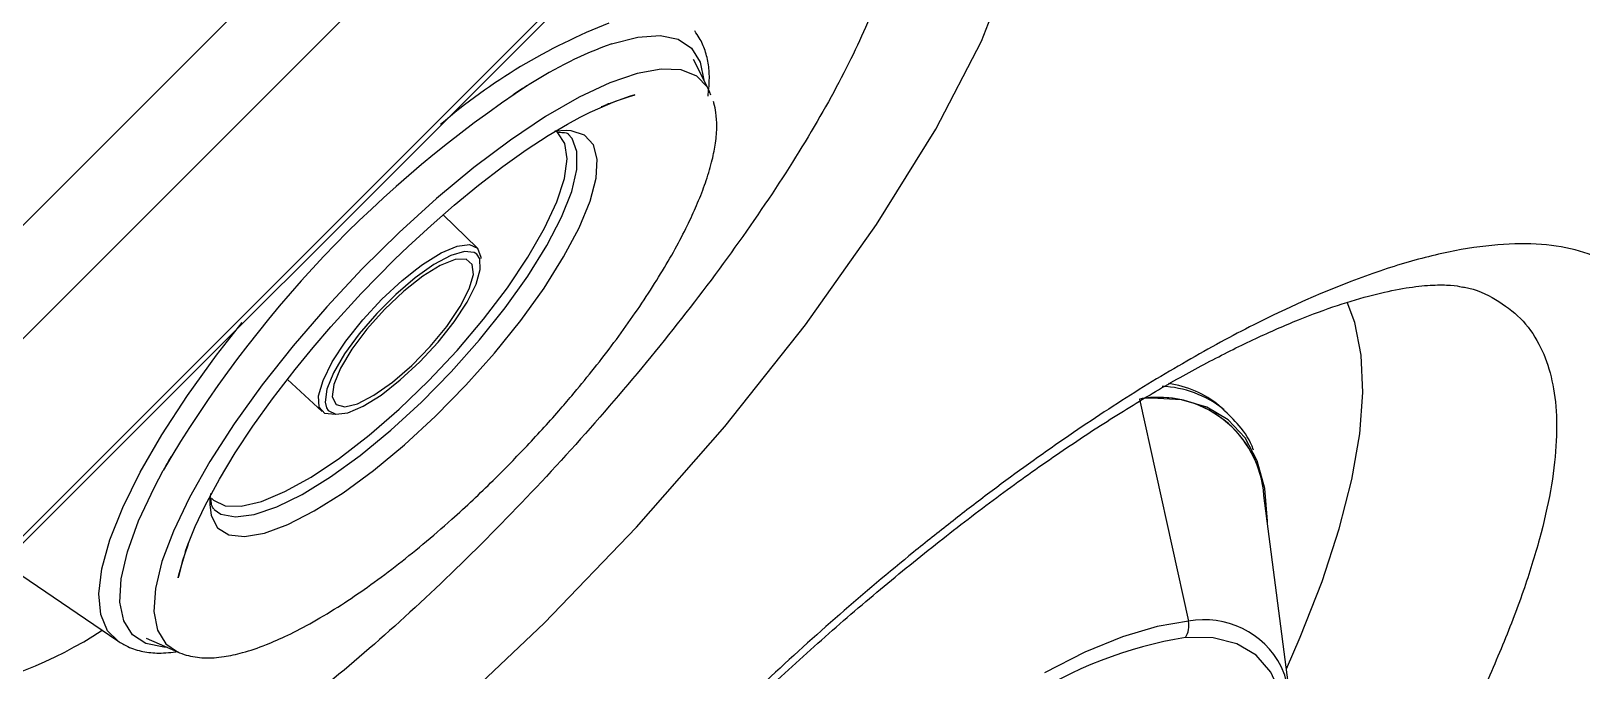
# Model space of a CAD drawing. Extents: x 409 to 498, y 628 to 778.
# Drawn here: x 418.411 to 421.572, y 720.482 to 721.786 of the extents above; entities that cross this region are included whole.
import ezdxf

# ---------------------------------------------------------------- set-up
doc = ezdxf.new("R2010")
doc.units = 0
doc.header["$MEASUREMENT"] = 0
doc.layers.add('1', color=4, linetype='Continuous')
doc.layers.add('GEOMETRY', color=4, linetype='Continuous', lineweight=25)

# ---------------------------------------------------------------- blocks, each defined once
blk = doc.blocks.new('2026_PULSE')
at = {"layer": 'GEOMETRY'}
for p, q in [((8.3289, 74.7095), (14.7708, 81.1515)), ((8.3484, 74.9603), (14.5201, 81.132)), ((9.023, 75.001), (14.4793, 80.4574)), ((9.0302, 74.9938), (14.4866, 80.4502)), ((11.2164, 76.7051), (11.1847, 76.767)), ((11.2206, 76.6942), (11.2164, 76.7051)), ((10.9261, 76.6224), (10.9019, 76.6207)), ((10.7436, 76.3832), (10.6741, 76.4501)), ((10.6205, 76.3405), (10.6319, 76.3488)), ((10.3567, 76.1144), (10.4274, 76.0488)), ((12.0943, 76.0744), (12.1942, 75.6212)), ((12.2669, 76.0526), (12.2572, 76.061)), ((12.4027, 75.4597), (12.3483, 75.8778)), ((9.7811, 75.7374), (10.0107, 75.581)), ((10.0688, 75.5869), (10.1324, 75.5587))]:
    blk.add_line(p, q, dxfattribs=at)
at = {"layer": 'GEOMETRY', "flags": 128}
for points in [[(9.7666, 75.7301), (9.7381, 75.6858), (9.6376, 75.4976), (9.5679, 75.3262), (9.5307, 75.1768), (9.5276, 75.0544), (9.5577, 74.9622), (9.6201, 74.9039), (9.7124, 74.8803), (9.8311, 74.8928), (9.9732, 74.9401), (10.1339, 75.0208), (10.3095, 75.1323), (10.4957, 75.2717), (10.6873, 75.4344), (10.8805, 75.6172), (11.0689, 75.8133), (11.2486, 76.0187), (11.4133, 76.2262), (11.5584, 76.4305), (11.6794, 76.6252), (11.7722, 76.8046), (11.8342, 76.9642)], [(11.018, 76.7994), (11.0713, 76.8131), (11.1167, 76.8162), (11.1535, 76.8086), (11.1809, 76.7904), (11.1986, 76.7621), (11.2062, 76.7251)], [(11.2164, 76.7051), (11.2134, 76.7105), (11.1914, 76.7334), (11.1597, 76.7459), (11.1191, 76.7478), (11.0703, 76.739), (11.014, 76.7197), (10.9514, 76.6902), (10.8834, 76.651), (10.8115, 76.6029), (10.7367, 76.5467), (10.6605, 76.4834), (10.5843, 76.4141), (10.5093, 76.3401), (10.437, 76.2627), (10.3685, 76.1833), (10.3052, 76.1032), (10.2481, 76.024), (10.1984, 75.947), (10.1568, 75.8737), (10.1241, 75.8052), (10.1009, 75.7429), (10.0876, 75.6878), (10.0845, 75.641), (10.0915, 75.6032), (10.1087, 75.5752), (10.1324, 75.5587)], [(10.5074, 76.2899), (10.5751, 76.3589), (10.6032, 76.3859), (10.6497, 76.4288), (10.697, 76.4702), (10.7465, 76.5108), (10.7959, 76.5487), (10.8438, 76.5828), (10.8886, 76.6121), (10.9279, 76.6355), (10.9536, 76.6496), (10.9745, 76.6601), (11.0259, 76.6823), (11.0562, 76.6924), (11.0636, 76.6945), (11.0655, 76.695), (11.0655, 76.695), (11.0655, 76.695), (11.0655, 76.695), (11.0655, 76.695), (11.0655, 76.695), (11.0655, 76.695), (11.0655, 76.695), (11.0655, 76.695), (11.0655, 76.695), (11.0655, 76.695), (11.0654, 76.695), (11.0651, 76.6949), (11.0535, 76.6916), (11.0057, 76.6744), (10.9979, 76.671), (10.9968, 76.6705), (10.9966, 76.6705), (10.9966, 76.6705), (10.9966, 76.6705), (10.9966, 76.6705), (10.9966, 76.6705), (10.9966, 76.6705), (10.9966, 76.6705), (10.9966, 76.6705), (10.9966, 76.6705), (10.9968, 76.6706), (10.9978, 76.671), (11.0067, 76.6748), (11.0124, 76.6771), (11.0128, 76.6772), (11.0128, 76.6772), (11.0128, 76.6772), (11.0128, 76.6772), (11.0128, 76.6772), (11.0127, 76.6772), (11.0127, 76.6772), (11.0127, 76.6772), (11.0126, 76.6771), (11.0123, 76.677), (11.0112, 76.6766), (11.0093, 76.6759), (11.0088, 76.6756), (11.0084, 76.6755), (11.0082, 76.6754), (11.0081, 76.6754), (11.008, 76.6753), (11.008, 76.6753)], [(10.2023, 75.8715), (10.2057, 75.8683), (10.2297, 75.8569), (10.2627, 75.856), (10.3038, 75.8657), (10.3517, 75.8856), (10.4052, 75.9153), (10.4629, 75.954), (10.5231, 76.0005), (10.5843, 76.0537), (10.6447, 76.112), (10.7027, 76.1739), (10.7567, 76.2377), (10.8053, 76.3016), (10.8471, 76.3639), (10.881, 76.4229), (10.9061, 76.4771), (10.9216, 76.5248), (10.9272, 76.5649), (10.9226, 76.5961), (10.9081, 76.6178), (10.9039, 76.621)], [(10.6908, 76.1303), (10.7482, 76.195), (10.8008, 76.2606), (10.8471, 76.3255), (10.8858, 76.3878), (10.9159, 76.4458), (10.9365, 76.498), (10.947, 76.5429), (10.9473, 76.5794), (10.9373, 76.6063), (10.9296, 76.615)], [(10.7206, 76.1027), (10.779, 76.1684), (10.8326, 76.235), (10.8801, 76.301), (10.9201, 76.3645), (10.9517, 76.4241), (10.974, 76.478), (10.9864, 76.5249), (10.9887, 76.5637), (10.9808, 76.5932), (10.9628, 76.6127), (10.9353, 76.6218), (10.9261, 76.6224)], [(10.6319, 76.3488), (10.6701, 76.3726), (10.7029, 76.3865), (10.7283, 76.3897), (10.7447, 76.382), (10.7511, 76.3639), (10.7512, 76.3615)], [(10.7429, 76.37), (10.7379, 76.3733), (10.7178, 76.3754), (10.6897, 76.3672), (10.6555, 76.349), (10.6173, 76.3221), (10.5776, 76.2881), (10.5388, 76.2492), (10.5033, 76.2078), (10.4734, 76.1665), (10.451, 76.128), (10.4374, 76.0945), (10.4336, 76.0683), (10.4362, 76.0566)], [(10.6327, 76.325), (10.5939, 76.2944), (10.5549, 76.2575), (10.5187, 76.2171), (10.488, 76.1761), (10.465, 76.1376), (10.4514, 76.1044), (10.4483, 76.0791), (10.4558, 76.0634), (10.4735, 76.0586), (10.4999, 76.065), (10.5332, 76.0821), (10.5709, 76.1087), (10.6102, 76.1427), (10.6481, 76.1818), (10.6819, 76.2228), (10.709, 76.263), (10.7275, 76.2991), (10.7359, 76.3286), (10.7337, 76.3493), (10.721, 76.3597), (10.6987, 76.3589), (10.6685, 76.347), (10.6327, 76.325)], [(10.5476, 76.0827), (10.5869, 76.1134), (10.6265, 76.1502), (10.664, 76.1906), (10.6969, 76.2323), (10.7232, 76.2725), (10.7414, 76.3088), (10.7501, 76.3389), (10.749, 76.3608), (10.7429, 76.37)], [(10.4538, 76.0428), (10.433, 76.0451), (10.4215, 76.0581), (10.4202, 76.081), (10.4294, 76.1125), (10.4483, 76.1504), (10.4759, 76.1925), (10.5103, 76.236), (10.5495, 76.2783), (10.5909, 76.3167), (10.6205, 76.3405)], [(10.1488, 75.7636), (10.1488, 75.7636), (10.1489, 75.7637), (10.149, 75.764), (10.1497, 75.7662), (10.1533, 75.7764), (10.1546, 75.78), (10.1547, 75.7801), (10.1547, 75.7801), (10.1547, 75.7801), (10.1547, 75.7801), (10.1547, 75.7801), (10.1547, 75.7801), (10.1547, 75.7801), (10.1547, 75.7801), (10.1547, 75.7801), (10.1546, 75.78), (10.1545, 75.7795), (10.1534, 75.7767), (10.1423, 75.7431), (10.1363, 75.7203), (10.1344, 75.7116), (10.1341, 75.7103), (10.1341, 75.71), (10.1341, 75.71), (10.1341, 75.71), (10.1341, 75.71), (10.1341, 75.71), (10.1341, 75.71), (10.1341, 75.71), (10.1341, 75.71), (10.1341, 75.71), (10.1341, 75.71), (10.1341, 75.71), (10.1341, 75.71), (10.1341, 75.71), (10.1341, 75.7103), (10.1364, 75.7207), (10.1523, 75.7734), (10.1687, 75.8142), (10.1889, 75.8571), (10.2179, 75.9108), (10.2504, 75.9647), (10.2865, 76.0193), (10.3263, 76.0749), (10.3726, 76.135), (10.4091, 76.1796), (10.4451, 76.2216), (10.5074, 76.2899)], [(12.3943, 75.5244), (12.4223, 75.5886), (12.4668, 75.7022), (12.5021, 75.8097), (12.5279, 75.9103), (12.544, 76.0033), (12.5503, 76.0881), (12.5468, 76.164), (12.5336, 76.2305), (12.518, 76.2722)], [(10.0107, 75.581), (9.9899, 75.6019), (9.9759, 75.6348), (9.9721, 75.6771), (9.9784, 75.7282), (9.9947, 75.7872), (10.0208, 75.8532), (10.0562, 75.9251), (10.1005, 76.0017), (10.1527, 76.0818), (10.2121, 76.164), (10.2644, 76.2305)], [(10.2071, 75.8494), (10.221, 75.84), (10.2506, 75.834), (10.2888, 75.8388), (10.3348, 75.8543), (10.3871, 75.8801), (10.4444, 75.9155), (10.505, 75.9595), (10.5675, 76.011), (10.6299, 76.0684), (10.6908, 76.1303)], [(10.1984, 75.8593), (10.2014, 75.8368), (10.2144, 75.8121), (10.2373, 75.7978), (10.2693, 75.794), (10.3098, 75.801), (10.3576, 75.8186), (10.4115, 75.8462), (10.4701, 75.8832), (10.532, 75.9286), (10.5954, 75.9813), (10.6588, 76.0398), (10.7206, 76.1027)], [(10.4362, 76.0566), (10.4398, 76.051), (10.4555, 76.0436), (10.4798, 76.0467), (10.5112, 76.06), (10.5476, 76.0827)], [(12.3557, 75.8208), (12.3557, 75.8256), (12.3501, 75.892), (12.3348, 75.9488), (12.3099, 75.9957), (12.2756, 76.0322), (12.2322, 76.0579), (12.1801, 76.0728), (12.1196, 76.0765), (12.0999, 76.0755)], [(10.1118, 75.5678), (10.1048, 75.5681), (10.068, 75.5757), (10.0406, 75.5938), (10.0229, 75.6222), (10.0152, 75.6603), (10.0178, 75.7075), (10.0305, 75.763), (10.0531, 75.8259), (10.0853, 75.895), (10.1033, 75.9289)], [(10.1996, 75.882), (10.1986, 75.871), (10.1984, 75.8593)], [(12.1942, 75.6212), (12.1303, 75.6108), (12.0596, 75.5896), (11.9828, 75.5579), (11.9007, 75.5158)], [(12.2246, 74.8703), (12.2479, 74.9147), (12.2958, 75.0145), (12.3347, 75.1093), (12.3642, 75.1979), (12.3839, 75.2793), (12.3936, 75.3528), (12.3934, 75.4175), (12.383, 75.4726), (12.3627, 75.5176), (12.3327, 75.552), (12.2933, 75.5754), (12.2449, 75.5875), (12.1881, 75.5882)], [(12.3348, 75.1066), (12.355, 75.1611), (12.3812, 75.2468), (12.398, 75.3254), (12.4053, 75.3961), (12.4029, 75.4582), (12.3909, 75.511), (12.3838, 75.5286)]]:
    blk.add_lwpolyline(points, dxfattribs=at)
at = {"layer": 'GEOMETRY'}
for centre, radius, start, end in [((11.4532, 75.7207), 1.2044, 111.465, 130.6143), ((11.3056, 76.0046), 0.8451, 109.8898, 122.6265), ((12.1611, 74.7257), 2.3838, 123.3703, 149.6846), ((12.1323, 75.887), 0.2135, 51.4815, 87.7447), ((12.1264, 75.902), 0.2059, 50.5594, 82.3505), ((12.1333, 75.8625), 0.2155, 4.0724, 100.4374), ((12.1341, 75.8631), 0.2147, 3.9413, 99.5198), ((12.1528, 75.6118), 0.0424, 326.2781, 12.8056), ((12.2269, 75.4477), 0.1765, 27.2809, 100.6972), ((9.493, 76.3504), 0.8917, 280.3497, 303.0147), ((12.3307, 74.7307), 0.8693, 99.442, 122.9773)]:
    blk.add_arc(centre, radius, start, end, dxfattribs=at)
for points, knots in [([(27.6519, 77.9758), (27.386, 77.9908), (27.1196, 77.9978), (26.7194, 77.9964), (26.5858, 77.9939), (26.3853, 77.9873), (26.3184, 77.9846), (26.1846, 77.9781), (26.1177, 77.9744), (25.5166, 77.9366), (24.9888, 77.872), (24.2053, 77.7311), (23.9456, 77.6767), (23.6225, 77.5996), (23.558, 77.5837), (23.4291, 77.5511), (23.3646, 77.5344), (23.1713, 77.4828), (23.0424, 77.4464), (22.6563, 77.3315), (22.3992, 77.247), (22.0783, 77.1317), (22.0141, 77.1082), (21.8858, 77.0601), (21.8216, 77.0355), (21.6297, 76.9606), (21.5026, 76.9089), (21.1236, 76.749), (20.8741, 76.6357), (20.3813, 76.3961), (20.1379, 76.2699), (19.7775, 76.0708), (19.6581, 76.0028), (19.4209, 75.8637), (19.303, 75.7925), (19.0693, 75.6466), (18.9532, 75.5721), (18.7227, 75.4202), (18.6083, 75.3427), (18.2674, 75.1056), (18.0434, 74.9414), (17.7675, 74.7286), (17.7125, 74.6856), (17.6033, 74.5991), (17.5489, 74.5556), (17.3869, 74.4242), (17.2802, 74.3354), (16.7526, 73.8858), (16.3503, 73.5079), (15.5845, 72.7166), (15.221, 72.3032), (14.705, 71.6561), (14.538, 71.4359), (14.295, 71.0986), (14.2153, 70.9849), (14.0976, 70.8128), (14.0587, 70.7551), (13.9816, 70.6391), (13.9434, 70.5808), (13.83, 70.4055), (13.756, 70.288), (13.6116, 70.0514), (13.5412, 69.9323), (13.3353, 69.5736), (13.2049, 69.3321), (12.9577, 68.8446), (12.841, 68.5985), (12.621, 68.1017), (12.5178, 67.851), (12.3252, 67.345), (12.2359, 67.0896), (12.1125, 66.7028), (12.0732, 66.5732), (12.017, 66.378), (11.9987, 66.313), (11.9633, 66.1829), (11.9461, 66.1179), (11.9127, 65.988), (11.8964, 65.923), (11.8647, 65.7931), (11.8493, 65.7281), (11.8047, 65.5328), (11.7768, 65.4024), (11.6988, 65.0107), (11.6543, 64.7487), (11.5434, 63.96), (11.4996, 63.4305), (11.484, 62.7631), (11.4829, 62.6294), (11.4846, 62.3614), (11.4875, 62.2271), (11.5023, 61.8248), (11.5202, 61.5569), (11.5465, 61.2892)], [0, 0, 0, 0, 0.03125, 0.03125, 0.046875, 0.046875, 0.054687, 0.054687, 0.0625, 0.0625, 0.125, 0.125, 0.15625, 0.15625, 0.164062, 0.164062, 0.171875, 0.171875, 0.1875, 0.1875, 0.21875, 0.21875, 0.226562, 0.226562, 0.234375, 0.234375, 0.25, 0.25, 0.28125, 0.28125, 0.3125, 0.3125, 0.328125, 0.328125, 0.34375, 0.34375, 0.359375, 0.359375, 0.375, 0.375, 0.40625, 0.40625, 0.414062, 0.414062, 0.421875, 0.421875, 0.4375, 0.4375, 0.5, 0.5, 0.5625, 0.5625, 0.59375, 0.59375, 0.609375, 0.609375, 0.617187, 0.617187, 0.625, 0.625, 0.640625, 0.640625, 0.65625, 0.65625, 0.6875, 0.6875, 0.71875, 0.71875, 0.75, 0.75, 0.78125, 0.78125, 0.796875, 0.796875, 0.804688, 0.804688, 0.8125, 0.8125, 0.820313, 0.820313, 0.828125, 0.828125, 0.84375, 0.84375, 0.875, 0.875, 0.9375, 0.9375, 0.953125, 0.953125, 0.96875, 0.96875, 1, 1, 1, 1]), ([(11.5064, 77.2502), (11.5267, 77.2424), (11.5728, 77.2247), (11.6043, 77.1583), (11.6083, 77.0633), (11.5826, 76.9465), (11.528, 76.8084), (11.4469, 76.6529), (11.3413, 76.484), (11.2153, 76.307), (11.072, 76.1266), (10.9167, 75.9484), (10.753, 75.7773), (10.5862, 75.6184), (10.4202, 75.4762), (10.2592, 75.3544), (10.1073, 75.2573), (9.9679, 75.1865), (9.8454, 75.1459), (9.742, 75.1348), (9.6641, 75.1574), (9.617, 75.1939), (9.6068, 75.2323), (9.6039, 75.2429)], [0, 0, 0, 0, 0.0424423, 0.0966972, 0.1459699, 0.1952438, 0.244791, 0.2943399, 0.3439903, 0.393642, 0.4431323, 0.4926226, 0.5417312, 0.5908384, 0.6395475, 0.6882542, 0.7368188, 0.7853815, 0.8341648, 0.8829482, 0.9321314, 0.9813166, 1, 1, 1, 1]), ([(11.2145, 76.6922), (11.2157, 76.7034), (11.2181, 76.7257), (11.2162, 76.7565), (11.2098, 76.7846), (11.1998, 76.8078), (11.1906, 76.8208), (11.1873, 76.8254)], [0, 0, 0, 0, 0.229969, 0.457633, 0.684253, 0.888255, 1, 1, 1, 1]), ([(10.8452, 76.7134), (10.8393, 76.7098), (10.8293, 76.7035), (10.8203, 76.6974), (10.8166, 76.6949)], [0, 0, 0, 0, 0.590128, 1, 1, 1, 1]), ([(10.841, 75.9744), (10.8645, 75.9997), (10.8971, 76.035), (10.9422, 76.0877), (10.9785, 76.1318), (11.0187, 76.1838), (11.0574, 76.237), (11.0936, 76.2906), (11.1262, 76.3429), (11.1544, 76.3927), (11.1774, 76.4382), (11.1964, 76.4808), (11.212, 76.5223), (11.2234, 76.5613), (11.2306, 76.5981), (11.2332, 76.6309), (11.2314, 76.6547), (11.2285, 76.6737), (11.2259, 76.6803), (11.2255, 76.6813)], [0, 0, 0, 0, 0.095457, 0.132805, 0.194395, 0.257116, 0.323108, 0.390346, 0.457777, 0.52423, 0.588092, 0.64595, 0.708552, 0.776272, 0.835657, 0.900416, 0.957351, 0.993364, 1, 1, 1, 1]), ([(10.9098, 76.6188), (10.9142, 76.6187), (10.9254, 76.6183), (10.9287, 76.6163), (10.9302, 76.6142), (10.9304, 76.6139)], [0, 0, 0, 0, 0.362495, 0.904221, 1, 1, 1, 1]), ([(10.4414, 72.6368), (10.4769, 72.6492), (10.5138, 72.6641), (10.5711, 72.6901), (10.5905, 72.6994), (10.6301, 72.7193), (10.6503, 72.7298), (10.7115, 72.7633), (10.7532, 72.7877), (10.8382, 72.8412), (10.8814, 72.8703), (10.9693, 72.9327), (11.0139, 72.9661), (11.0819, 73.0194), (11.1048, 73.0376), (11.1509, 73.0753), (11.1742, 73.0946), (11.2903, 73.1932), (11.3836, 73.2783), (11.5245, 73.4147), (11.5716, 73.4617), (11.6426, 73.5344), (11.6663, 73.559), (11.7138, 73.6089), (11.7373, 73.634), (11.8547, 73.7606), (11.9466, 73.8648), (12.0819, 74.0254), (12.1265, 74.0796), (12.1928, 74.162), (12.2149, 74.1898), (12.2583, 74.2451), (12.2798, 74.2727), (12.3858, 74.4108), (12.4662, 74.5209), (12.5805, 74.6854), (12.6175, 74.7402), (12.6714, 74.8222), (12.6891, 74.8496), (12.7235, 74.9037), (12.7403, 74.9305), (12.8223, 75.0636), (12.8814, 75.1665), (12.96, 75.3161), (12.9846, 75.3651), (13.0188, 75.4373), (13.0298, 75.4611), (13.0506, 75.5079), (13.0604, 75.5309), (13.1073, 75.644), (13.1366, 75.7284), (13.168, 75.8463), (13.1764, 75.8841), (13.1887, 75.9567), (13.1926, 75.9909), (13.1976, 76.0876), (13.192, 76.1441), (13.1737, 76.2048), (13.1695, 76.2165), (13.1599, 76.2387), (13.1545, 76.2494), (13.1367, 76.2796), (13.1225, 76.2975), (13.0981, 76.3209), (13.0894, 76.3281), (13.0709, 76.3414), (13.0611, 76.3475), (13.03, 76.364), (13.0074, 76.3726), (12.9338, 76.3912), (12.8772, 76.3943), (12.7811, 76.3849), (12.7471, 76.3794), (12.6754, 76.3634), (12.6381, 76.3531), (12.5223, 76.3154), (12.4398, 76.2813), (12.3303, 76.2274), (12.308, 76.2161), (12.2629, 76.1922), (12.24, 76.1796), (12.1707, 76.1405), (12.1238, 76.1125), (11.9816, 76.0228), (11.8843, 75.9554), (11.7598, 75.8616), (11.7347, 75.8423), (11.6843, 75.8028), (11.659, 75.7826), (11.5835, 75.7211), (11.5332, 75.6787), (11.383, 75.5476), (11.2836, 75.4548), (11.1602, 75.3319), (11.1355, 75.3069), (11.0864, 75.2565), (11.0622, 75.2311), (10.99, 75.1544), (10.9428, 75.1026), (10.8039, 74.9454), (10.7149, 74.8379), (10.6084, 74.7002), (10.5874, 74.6724), (10.546, 74.617), (10.5258, 74.5894), (10.4661, 74.5065), (10.4279, 74.4513), (10.3179, 74.2862), (10.2507, 74.1766), (10.1747, 74.0401), (10.1599, 74.0128), (10.1315, 73.959), (10.1177, 73.9322), (10.0781, 73.8528), (10.0536, 73.8007), (10.0085, 73.6984), (9.9878, 73.6482), (9.9507, 73.5496), (9.9342, 73.5014), (9.9059, 73.4066), (9.8941, 73.3608), (9.8752, 73.2723), (9.8679, 73.2297), (9.8579, 73.1474), (9.855, 73.1079), (9.8539, 73.051), (9.854, 73.0324), (9.8554, 72.9962), (9.8566, 72.9784), (9.8654, 72.8924), (9.8807, 72.8327), (9.9037, 72.7822)], [0, 0, 0, 0, 0.015625, 0.015625, 0.023437, 0.023437, 0.03125, 0.03125, 0.046875, 0.046875, 0.0625, 0.0625, 0.078125, 0.078125, 0.085937, 0.085937, 0.09375, 0.09375, 0.125, 0.125, 0.140625, 0.140625, 0.148437, 0.148437, 0.15625, 0.15625, 0.1875, 0.1875, 0.203125, 0.203125, 0.210937, 0.210937, 0.21875, 0.21875, 0.25, 0.25, 0.265625, 0.265625, 0.273437, 0.273437, 0.28125, 0.28125, 0.3125, 0.3125, 0.328125, 0.328125, 0.335937, 0.335937, 0.34375, 0.34375, 0.375, 0.375, 0.390625, 0.390625, 0.40625, 0.40625, 0.4375, 0.4375, 0.445312, 0.445312, 0.453125, 0.453125, 0.46875, 0.46875, 0.476562, 0.476562, 0.484375, 0.484375, 0.5, 0.5, 0.53125, 0.53125, 0.546875, 0.546875, 0.5625, 0.5625, 0.59375, 0.59375, 0.601562, 0.601562, 0.609375, 0.609375, 0.625, 0.625, 0.65625, 0.65625, 0.664062, 0.664062, 0.671875, 0.671875, 0.6875, 0.6875, 0.71875, 0.71875, 0.726562, 0.726562, 0.734375, 0.734375, 0.75, 0.75, 0.78125, 0.78125, 0.789062, 0.789062, 0.796875, 0.796875, 0.8125, 0.8125, 0.84375, 0.84375, 0.851562, 0.851562, 0.859375, 0.859375, 0.875, 0.875, 0.890625, 0.890625, 0.90625, 0.90625, 0.921875, 0.921875, 0.9375, 0.9375, 0.953125, 0.953125, 0.960937, 0.960937, 0.96875, 0.96875, 1, 1, 1, 1]), ([(9.9376, 73.0154), (9.935, 73.0216), (9.9289, 73.0365), (9.9201, 73.0746), (9.914, 73.1265), (9.9129, 73.1896), (9.9177, 73.2629), (9.9295, 73.3459), (9.9489, 73.4376), (9.9765, 73.5372), (10.0112, 73.6394), (10.0533, 73.7453), (10.1023, 73.8551), (10.1603, 73.9728), (10.2268, 74.0963), (10.3012, 74.2241), (10.383, 74.3549), (10.4715, 74.4875), (10.5661, 74.6206), (10.6658, 74.7529), (10.7697, 74.8829), (10.8768, 75.0097), (10.9868, 75.1327), (11.0996, 75.2524), (11.2153, 75.369), (11.3336, 75.482), (11.4534, 75.5906), (11.5737, 75.6938), (11.6932, 75.7905), (11.8106, 75.88), (11.925, 75.9615), (12.0351, 76.0343), (12.1398, 76.0981), (12.239, 76.153), (12.3324, 76.1994), (12.4196, 76.2374), (12.4995, 76.2668), (12.5709, 76.2879), (12.6325, 76.3011), (12.6835, 76.3072), (12.7221, 76.3078), (12.7453, 76.3052), (12.7515, 76.3034), (12.7533, 76.3029)], [0, 0, 0, 0, 0.016927, 0.040523, 0.064013, 0.087721, 0.11183, 0.136365, 0.161271, 0.186452, 0.2118, 0.234611, 0.258769, 0.283753, 0.30922, 0.335085, 0.361242, 0.387581, 0.413982, 0.440298, 0.466424, 0.49228, 0.517852, 0.543374, 0.569198, 0.595256, 0.621471, 0.647753, 0.673979, 0.700046, 0.725861, 0.751343, 0.776422, 0.801025, 0.825668, 0.850188, 0.874535, 0.898614, 0.922328, 0.945614, 0.968481, 0.991084, 1, 1, 1, 1]), ([(12.7534, 76.3033), (12.7546, 76.3031), (12.7812, 76.2993), (12.8219, 76.2789), (12.8738, 76.2413), (12.9101, 76.1905), (12.9337, 76.1299), (12.9455, 76.0604), (12.9459, 75.98), (12.9346, 75.8895), (12.9121, 75.7905), (12.8785, 75.6827), (12.8337, 75.5661), (12.7783, 75.442), (12.7135, 75.3127), (12.6395, 75.1779), (12.5561, 75.0373), (12.4648, 74.8931), (12.3675, 74.7479), (12.2641, 74.6013), (12.1542, 74.4526), (12.0401, 74.3051), (11.9237, 74.161), (11.8049, 74.02), (11.6827, 73.8812), (11.5597, 73.7477), (11.4377, 73.6216), (11.3164, 73.5024), (11.1947, 73.3894), (11.0746, 73.285), (10.958, 73.1908), (10.8443, 73.1065), (10.7327, 73.0323), (10.6252, 72.969), (10.523, 72.9163), (10.4602, 72.8913), (10.4287, 72.8787)], [0, 0, 0, 0, 0.001606, 0.034226, 0.066421, 0.098899, 0.128352, 0.157806, 0.188146, 0.218487, 0.248386, 0.278286, 0.309085, 0.339884, 0.370026, 0.400168, 0.4312, 0.462233, 0.492323, 0.522413, 0.55337, 0.584327, 0.614033, 0.64374, 0.67428, 0.70482, 0.734042, 0.763264, 0.793301, 0.823337, 0.852349, 0.88136, 0.911207, 0.941055, 0.970425, 1, 1, 1, 1]), ([(12.3269, 75.9711), (12.3268, 75.9713), (12.3205, 75.9903), (12.3007, 76.0195), (12.2759, 76.043), (12.2645, 76.0538)], [0, 0, 0, 0, 0.005172, 0.542514, 1, 1, 1, 1]), ([(10.1324, 75.5587), (10.1383, 75.5564), (10.1553, 75.5497), (10.189, 75.5453), (10.2242, 75.5477), (10.2675, 75.5569), (10.3104, 75.5715), (10.3588, 75.5928), (10.4096, 75.6195), (10.464, 75.6525), (10.5203, 75.6906), (10.5759, 75.7319), (10.6336, 75.7782), (10.6868, 75.8242), (10.7347, 75.8681), (10.7848, 75.9161), (10.8195, 75.9521), (10.841, 75.9744)], [0, 0, 0, 0, 0.036153, 0.104057, 0.180596, 0.244905, 0.322052, 0.386281, 0.458523, 0.535496, 0.603568, 0.674228, 0.74328, 0.815268, 0.868215, 0.918486, 1, 1, 1, 1]), ([(10.1195, 75.9575), (10.117, 75.9531), (10.1134, 75.9468), (10.1081, 75.9376), (10.1051, 75.9322), (10.1033, 75.9289)], [0, 0, 0, 0, 0.465719, 0.674545, 1, 1, 1, 1]), ([(10.2076, 75.8495), (10.2068, 75.8503), (10.2047, 75.8521), (10.2014, 75.8584), (10.2013, 75.8696), (10.2013, 75.8732)], [0, 0, 0, 0, 0.305902, 0.773315, 1, 1, 1, 1]), ([(10.0107, 75.581), (10.0174, 75.577), (10.0344, 75.5667), (10.0622, 75.5586), (10.0957, 75.5549), (10.1206, 75.5578), (10.134, 75.5594)], [0, 0, 0, 0, 0.170728, 0.429418, 0.692496, 1, 1, 1, 1])]:
    blk.add_open_spline(points, degree=3, knots=knots, dxfattribs=at)

msp = doc.modelspace()

# ---------------------------------------------------------------- block references
at = {"layer": '1'}
msp.add_blockref('2026_PULSE', (408.577, 644.9604), dxfattribs=at)

doc.saveas('drawing.dxf')
